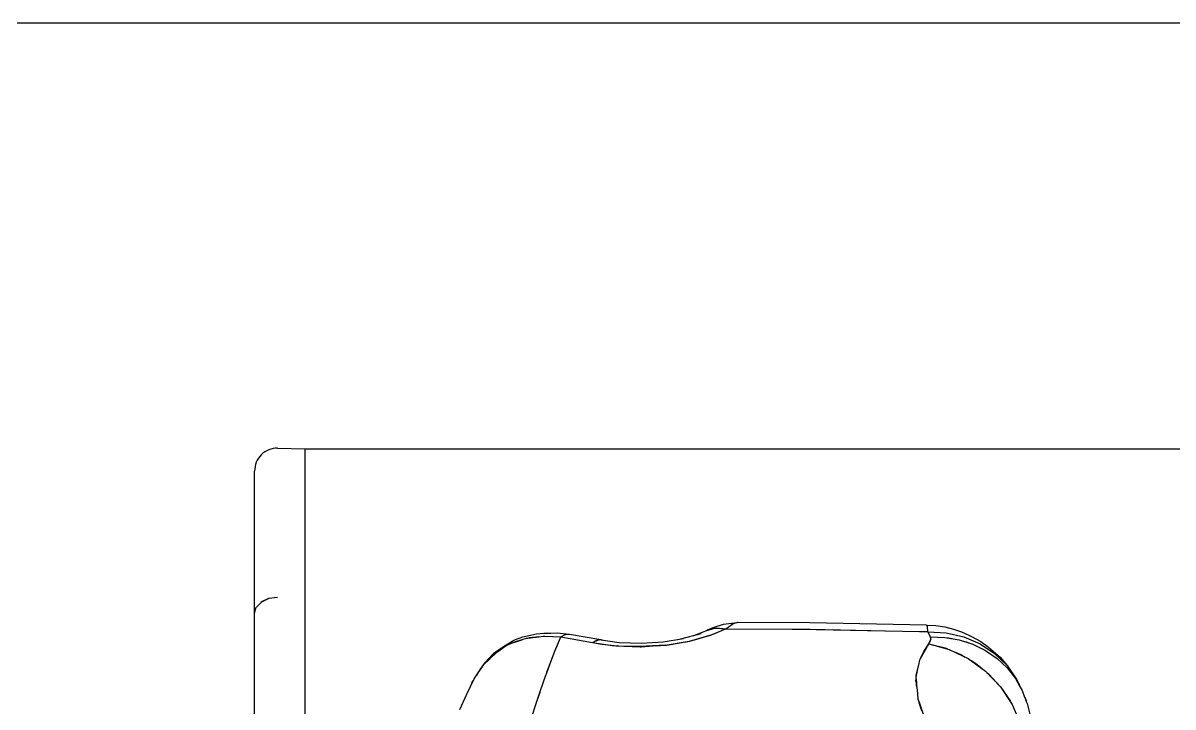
# Model space of a CAD drawing. Extents: x 1551 to 113148, y -1700 to 77018.
# Drawn here: x 18342.7 to 18592.9, y 12599.4 to 12748.3 of the extents above; entities that cross this region are included whole.
import ezdxf

# ---------------------------------------------------------------- set-up
doc = ezdxf.new("R2010")
doc.units = 0
doc.header["$LTSCALE"] = 500
doc.header["$MEASUREMENT"] = 0
doc.linetypes.add('SNT-025', pattern=[0.74, 0.4, -0.17, 0, -0.17])
doc.layers.get('0').update_dxf_attribs({"linetype": 'CONTINUOUS'})
doc.layers.add('GENERATORSETT', color=7, linetype='CONTINUOUS')

# ---------------------------------------------------------------- blocks, each defined once
blk = doc.blocks.new('GENERATOR-CENTER')
for p, q in [((-3075.61, 660), (274.39, 660)), ((-2362.21, 567.46), (-2362.21, 567.43)), ((-2362.21, 567.43), (-2356.21, 567.31)), ((-2356.21, 567.31), (-1860.18, 567.33)), ((-2356.21, 564.17), (-2356.21, 567.31)), ((-2356.21, 564.17), (-2356.21, 567.31)), ((-2356.21, 535.12), (-2356.21, 564.17)), ((-2356.21, 535.12), (-2356.21, 564.17)), ((-2367.21, 560.54), (-2367.21, 562.45)), ((-2367.21, 531.49), (-2367.21, 560.54)), ((-2365.72, 533.94), (-2366.81, 532.84)), ((-2365.74, 533.99), (-2364.12, 534.76)), ((-2364.11, 534.68), (-2365.72, 533.94)), ((-2364.12, 534.76), (-2362.21, 535.03)), ((-2356.21, 534.93), (-2356.21, 535.12)), ((-2356.21, 534.93), (-2356.21, 535.12)), ((-2356.21, 504.32), (-2356.21, 534.93)), ((-2356.21, 504.32), (-2356.21, 534.93)), ((-2367.21, 531.49), (-2366.83, 532.84)), ((-2367.21, 500.88), (-2367.21, 531.49)), ((-2269.03, 527.64), (-2267.6, 528.13)), ((-2268.54, 527.94), (-2267.2, 528.46)), ((-2268.54, 527.94), (-2267.6, 528.13)), ((-2267.81, 526.79), (-2264.65, 528.1)), ((-2267.61, 526.85), (-2264.65, 528.1)), ((-2267.6, 528.13), (-2267.14, 528.28)), ((-2267.2, 528.46), (-2265.19, 529.14)), ((-2267.14, 528.28), (-2266.93, 528.27)), ((-2266.93, 528.27), (-2266.66, 528.32)), ((-2266.93, 528.27), (-2264.67, 528.1)), ((-2266.66, 528.32), (-2264.65, 528.1)), ((-2265.19, 529.14), (-2262.17, 529.51)), ((-2264.66, 528.1), (-2264.65, 528.1)), ((-2264.65, 528.1), (-2263.11, 529.21)), ((-2264.65, 528.1), (-2264.57, 528.16)), ((-2264.65, 528.1), (-2250.25, 528.04)), ((-2263.11, 529.21), (-2262.81, 529.31)), ((-2263.09, 529.22), (-2263.06, 529.24)), ((-2263.06, 529.24), (-2262.8, 529.31)), ((-2262.8, 529.31), (-2262.06, 529.55)), ((-2262.06, 529.55), (-2246.41, 529.45)), ((-2250.25, 528.04), (-2248.77, 528.01)), ((-2248.8, 528.01), (-2246.33, 528)), ((-2248.75, 528.01), (-2230.06, 527.69)), ((-2246.41, 529.45), (-2220.97, 528.97)), ((-2246.33, 528), (-2229.88, 527.69)), ((-2220.97, 528.97), (-2220.85, 528.63)), ((-2220.95, 528.93), (-2218.98, 528.8)), ((-2220.95, 528.91), (-2220.91, 528.89)), ((-2220.91, 528.89), (-2220.87, 528.68)), ((-2220.85, 528.63), (-2220.84, 528.51)), ((-2220.84, 528.51), (-2220.76, 527.52)), ((-2220.84, 528.51), (-2220.83, 528.42)), ((-2220.83, 528.42), (-2220.76, 527.51)), ((-2218.98, 528.8), (-2217, 528.51)), ((-2217, 528.51), (-2215.12, 528.06)), ((-2215.12, 528.06), (-2213.36, 527.46)), ((-2313.07, 524.27), (-2310.76, 525.66)), ((-2312.45, 524.48), (-2310.76, 525.66)), ((-2312.45, 524.48), (-2310.76, 525.66)), ((-2311.11, 525.06), (-2309.01, 525.74)), ((-2310.76, 525.66), (-2308.81, 526.37)), ((-2310.44, 525.36), (-2308.98, 525.75)), ((-2308.99, 525.75), (-2308.07, 526.05)), ((-2308.81, 526.37), (-2305.87, 527)), ((-2308.07, 526.05), (-2307.73, 526.09)), ((-2307.74, 526.09), (-2307.36, 526.19)), ((-2307.72, 526.09), (-2305.38, 526.4)), ((-2307.36, 526.19), (-2305.34, 526.41)), ((-2305.87, 527), (-2304.25, 527.16)), ((-2305.35, 526.4), (-2304.4, 526.53)), ((-2304.4, 526.53), (-2304.22, 526.52)), ((-2304.25, 527.16), (-2301.36, 527.24)), ((-2304.25, 527.16), (-2302.72, 527.19)), ((-2304.22, 526.52), (-2304.04, 526.54)), ((-2304.22, 526.52), (-2300.54, 526.39)), ((-2304.04, 526.54), (-2300.54, 526.39)), ((-2302.72, 527.19), (-2301.36, 527.24)), ((-2301.63, 523.78), (-2300.54, 526.39)), ((-2301.54, 524.01), (-2300.54, 526.39)), ((-2301.36, 527.24), (-2298.82, 526.96)), ((-2300.54, 526.39), (-2299.61, 526.87)), ((-2300.54, 526.39), (-2293.69, 525.11)), ((-2300.54, 526.39), (-2293.69, 525.11)), ((-2299.61, 526.87), (-2299.51, 526.88)), ((-2299.51, 526.88), (-2299.18, 526.92)), ((-2299.51, 526.88), (-2299.42, 526.92)), ((-2299.42, 526.92), (-2299.18, 526.92)), ((-2299.18, 526.92), (-2298.7, 526.98)), ((-2298.7, 526.98), (-2291.85, 525.76)), ((-2293.69, 525.11), (-2292.3, 525.75)), ((-2293.69, 525.11), (-2292.76, 525.63)), ((-2292.76, 525.63), (-2292.45, 525.67)), ((-2292.3, 525.75), (-2287.86, 525.14)), ((-2292.13, 525.72), (-2291.85, 525.76)), ((-2291.85, 525.76), (-2291.4, 525.62)), ((-2278.29, 525.29), (-2273.85, 526.03)), ((-2274.48, 525.92), (-2270.02, 527.1)), ((-2272.54, 525.43), (-2267.61, 526.85)), ((-2272.47, 525.44), (-2268.03, 526.7)), ((-2271.63, 526.67), (-2269.39, 527.52)), ((-2269.39, 527.52), (-2269.03, 527.64)), ((-2269.03, 527.64), (-2268.54, 527.94)), ((-2268.03, 526.7), (-2267.84, 526.78)), ((-2229.92, 527.69), (-2222.54, 527.56)), ((-2222.54, 527.56), (-2220.76, 527.51)), ((-2220.76, 527.51), (-2220.7, 527.49)), ((-2220.76, 527.51), (-2220.7, 527.49)), ((-2220.7, 527.49), (-2216.72, 527.27)), ((-2220.7, 527.49), (-2220.68, 527.49)), ((-2220.7, 527.49), (-2220.19, 526.36)), ((-2220.7, 527.49), (-2220.19, 526.36)), ((-2220.64, 527.49), (-2216.73, 527.27)), ((-2220.46, 524.82), (-2220.08, 525.87)), ((-2220.19, 526.36), (-2217, 526.25)), ((-2220.19, 526.36), (-2220.08, 525.84)), ((-2220.19, 526.36), (-2220.08, 525.87)), ((-2220.17, 525.32), (-2220.08, 525.84)), ((-2217, 526.25), (-2213.89, 525.71)), ((-2216.73, 527.27), (-2216.72, 527.27)), ((-2216.72, 527.27), (-2212.9, 526.38)), ((-2216.72, 527.27), (-2212.9, 526.39)), ((-2216.56, 526.17), (-2216.21, 526.15)), ((-2216.21, 526.15), (-2215.45, 525.98)), ((-2213.89, 525.71), (-2210.92, 524.75)), ((-2213.36, 527.46), (-2211.78, 526.72)), ((-2212.9, 526.39), (-2212.9, 526.39)), ((-2212.9, 526.39), (-2209.35, 524.86)), ((-2212.89, 526.38), (-2209.34, 524.86)), ((-2211.78, 526.72), (-2211.21, 526.45)), ((-2211.21, 526.45), (-2209.21, 525.38)), ((-2315.12, 522.81), (-2314.89, 523)), ((-2314.89, 523), (-2313.03, 524.21)), ((-2314.87, 523.01), (-2314.85, 523.04)), ((-2314.85, 523.04), (-2313.07, 524.27)), ((-2314.85, 523.04), (-2314.65, 523.16)), ((-2314.59, 522.97), (-2312.45, 524.48)), ((-2313.68, 523.61), (-2313.22, 523.98)), ((-2313.22, 523.98), (-2312.45, 524.48)), ((-2313.03, 524.21), (-2312.45, 524.48)), ((-2312.45, 524.48), (-2311.46, 524.95)), ((-2312.45, 524.48), (-2312.45, 524.48)), ((-2311.46, 524.95), (-2311.12, 525.06)), ((-2311.12, 525.06), (-2310.44, 525.36)), ((-2302.86, 520.58), (-2301.84, 523.28)), ((-2301.84, 523.28), (-2301.65, 523.72)), ((-2301.65, 523.72), (-2301.54, 524.01)), ((-2301.49, 524.13), (-2301.48, 524.13)), ((-2293.69, 525.11), (-2289.34, 524.51)), ((-2293.69, 525.11), (-2291.67, 524.76)), ((-2291.67, 524.76), (-2288.29, 524.39)), ((-2290.15, 524.62), (-2290.12, 524.59)), ((-2289.22, 524.49), (-2288.57, 524.4)), ((-2288.57, 524.4), (-2283.32, 524.21)), ((-2287.96, 524.36), (-2288.28, 524.39)), ((-2283.4, 524.26), (-2287.96, 524.36)), ((-2287.86, 525.14), (-2283.07, 524.98)), ((-2277.84, 524.55), (-2283.4, 524.26)), ((-2283.31, 524.21), (-2283.08, 524.21)), ((-2283.08, 524.21), (-2280.41, 524.38)), ((-2283.07, 524.98), (-2278.29, 525.29)), ((-2280.18, 524.4), (-2277.58, 524.57)), ((-2277.83, 524.55), (-2272.61, 525.41)), ((-2277.58, 524.57), (-2274.15, 525.15)), ((-2273.75, 525.22), (-2272.47, 525.44)), ((-2272.61, 525.41), (-2272.55, 525.43)), ((-2222.36, 521.53), (-2220.46, 524.82)), ((-2222.32, 521.65), (-2221.58, 523.15)), ((-2221.58, 523.15), (-2220.46, 524.82)), ((-2220.7, 524.46), (-2220.69, 524.42)), ((-2220.7, 524.46), (-2220.69, 524.42)), ((-2220.56, 524.67), (-2220.55, 524.67)), ((-2220.56, 524.66), (-2220.55, 524.66)), ((-2220.46, 524.82), (-2220.17, 525.32)), ((-2220.46, 524.82), (-2216.94, 523.95)), ((-2220.46, 524.82), (-2216.08, 523.64)), ((-2219.67, 524.61), (-2219.58, 524.6)), ((-2219.66, 524.6), (-2219.57, 524.6)), ((-2216.94, 523.95), (-2216.45, 523.74)), ((-2216.08, 523.64), (-2211.91, 521.64)), ((-2215.24, 523.24), (-2213.54, 522.54)), ((-2213, 525.42), (-2212.39, 525.28)), ((-2212.39, 525.28), (-2211.81, 525.04)), ((-2210.92, 524.75), (-2208.16, 523.4)), ((-2209.54, 524.07), (-2208.83, 523.77)), ((-2209.35, 524.86), (-2209.34, 524.86)), ((-2209.34, 524.86), (-2206.17, 522.74)), ((-2209.33, 524.85), (-2206.17, 522.74)), ((-2209.21, 525.38), (-2207.5, 524.14)), ((-2208.83, 523.77), (-2208.55, 523.59)), ((-2208.16, 523.4), (-2205.65, 521.67)), ((-2207.5, 524.14), (-2204.97, 521.93)), ((-2318.08, 519.33), (-2316.94, 520.88)), ((-2317.3, 520.32), (-2314.59, 522.97)), ((-2316.94, 520.88), (-2315.12, 522.81)), ((-2316.94, 520.88), (-2316.33, 521.54)), ((-2316.65, 520.95), (-2315.86, 521.85)), ((-2316.33, 521.54), (-2315.12, 522.81)), ((-2316.33, 521.53), (-2316.33, 521.54)), ((-2315.86, 521.85), (-2315.12, 522.44)), ((-2303.61, 518.64), (-2302.86, 520.58)), ((-2222.7, 520.18), (-2222.45, 521.36)), ((-2222.45, 521.36), (-2222.37, 521.49)), ((-2222.37, 521.48), (-2222.32, 521.65)), ((-2214.56, 522.91), (-2214.35, 522.87)), ((-2213.54, 522.54), (-2212.58, 521.96)), ((-2211.91, 521.64), (-2208.13, 518.89)), ((-2211.3, 521.2), (-2210.34, 520.62)), ((-2210.59, 520.68), (-2210.24, 520.54)), ((-2210.57, 520.66), (-2210.23, 520.53)), ((-2210.34, 520.62), (-2208.89, 519.44)), ((-2206.17, 522.74), (-2206.17, 522.74)), ((-2206.17, 522.74), (-2203.48, 520.1)), ((-2206.16, 522.73), (-2203.48, 520.1)), ((-2205.65, 521.67), (-2203.46, 519.61)), ((-2204.97, 521.93), (-2203.48, 520.1)), ((-2319.45, 517.22), (-2317.3, 520.32)), ((-2318.87, 518.05), (-2318.08, 519.33)), ((-2318.08, 519.33), (-2317.63, 519.85)), ((-2304.99, 514.66), (-2303.83, 518.01)), ((-2303.83, 518.01), (-2303.72, 518.31)), ((-2303.72, 518.31), (-2303.61, 518.64)), ((-2303.71, 518.34), (-2302.96, 520.31)), ((-2223.26, 517.42), (-2223.22, 517.98)), ((-2223.25, 517.55), (-2222.79, 519.74)), ((-2223.22, 517.98), (-2222.64, 520.34)), ((-2209.72, 520.12), (-2209.72, 520.04)), ((-2209.72, 520.12), (-2209.72, 520.04)), ((-2208.13, 518.89), (-2204.9, 515.51)), ((-2207.85, 518.6), (-2207.44, 518.26)), ((-2207.44, 518.26), (-2204.9, 515.51)), ((-2203.48, 520.1), (-2203.48, 520.1)), ((-2203.48, 520.1), (-2201.35, 517.01)), ((-2203.47, 520.09), (-2201.35, 517.01)), ((-2203.46, 519.61), (-2201.62, 517.26)), ((-2203.29, 519.83), (-2202.9, 519.27)), ((-2203.19, 519.27), (-2202.96, 519.05)), ((-2202.96, 519.05), (-2202.54, 518.44)), ((-2202.9, 519.27), (-2201.35, 517.01)), ((-2321.03, 513.91), (-2319.45, 517.22)), ((-2320.04, 515.99), (-2319.84, 516.48)), ((-2319.84, 516.48), (-2319.66, 516.76)), ((-2223.31, 516.68), (-2223.27, 517.27)), ((-2223.31, 516.68), (-2223.04, 514.76)), ((-2223.29, 517.35), (-2223.27, 517.45)), ((-2223.29, 517.35), (-2223.28, 517.25)), ((-2223.27, 517.19), (-2223.08, 515.08)), ((-2223.2, 515.93), (-2223.17, 516.09)), ((-2223.18, 515.73), (-2223.15, 515.85)), ((-2204.9, 515.51), (-2202.8, 512.44)), ((-2204.9, 515.51), (-2202.34, 511.63)), ((-2201.62, 517.26), (-2200.6, 515.44)), ((-2201.35, 517.01), (-2201.35, 517.01)), ((-2201.35, 517.01), (-2200.84, 515.98)), ((-2201.18, 516.47), (-2200.84, 515.98)), ((-2201, 516.22), (-2200.88, 515.93)), ((-2201, 516.22), (-2200.88, 515.93)), ((-2200.84, 515.98), (-2200.6, 515.44)), ((-2322.51, 510.52), (-2321.03, 513.91)), ((-2305.81, 512.27), (-2305.1, 514.35)), ((-2305.74, 512.5), (-2304.99, 514.67)), ((-2223.06, 514.86), (-2222.88, 512.87)), ((-2204.11, 514.31), (-2204.11, 514.35)), ((-2203.21, 513.04), (-2203.18, 512.9)), ((-2203.2, 513.03), (-2203.17, 512.89)), ((-2200.6, 515.44), (-2200.16, 514.65)), ((-2200.16, 514.65), (-2199.65, 513.25)), ((-2199.65, 513.25), (-2199.35, 512.57)), ((-2199.64, 513.24), (-2199.28, 512.26)), ((-2307.4, 507.35), (-2306.11, 511.39)), ((-2306.11, 511.39), (-2305.89, 512.04)), ((-2305.89, 512.04), (-2305.83, 512.23)), ((-2305.83, 512.23), (-2305.74, 512.5)), ((-2222.88, 512.87), (-2222.73, 512.44)), ((-2222.71, 512.47), (-2222.65, 512.05)), ((-2222.69, 512.34), (-2221.62, 509.32)), ((-2222.65, 512.05), (-2222.09, 510.3)), ((-2202.8, 512.44), (-2202.56, 511.97)), ((-2202.34, 511.63), (-2200.58, 507.43)), ((-2199.35, 512.57), (-2199.28, 512.26)), ((-2199.28, 512.26), (-2199.13, 511.86)), ((-2199.13, 511.86), (-2198.33, 508.65))]:
    blk.add_line(p, q)
blk.add_arc((-2362.21, 562.46), 5, 90.0159, 180.1517)

msp = doc.modelspace()

# ---------------------------------------------------------------- block references
at = {"layer": 'GENERATORSETT', "linetype": 'SNT-025'}
msp.add_blockref('GENERATOR-CENTER', (20760.293, 12088.276), dxfattribs=at)

doc.saveas('drawing.dxf')
